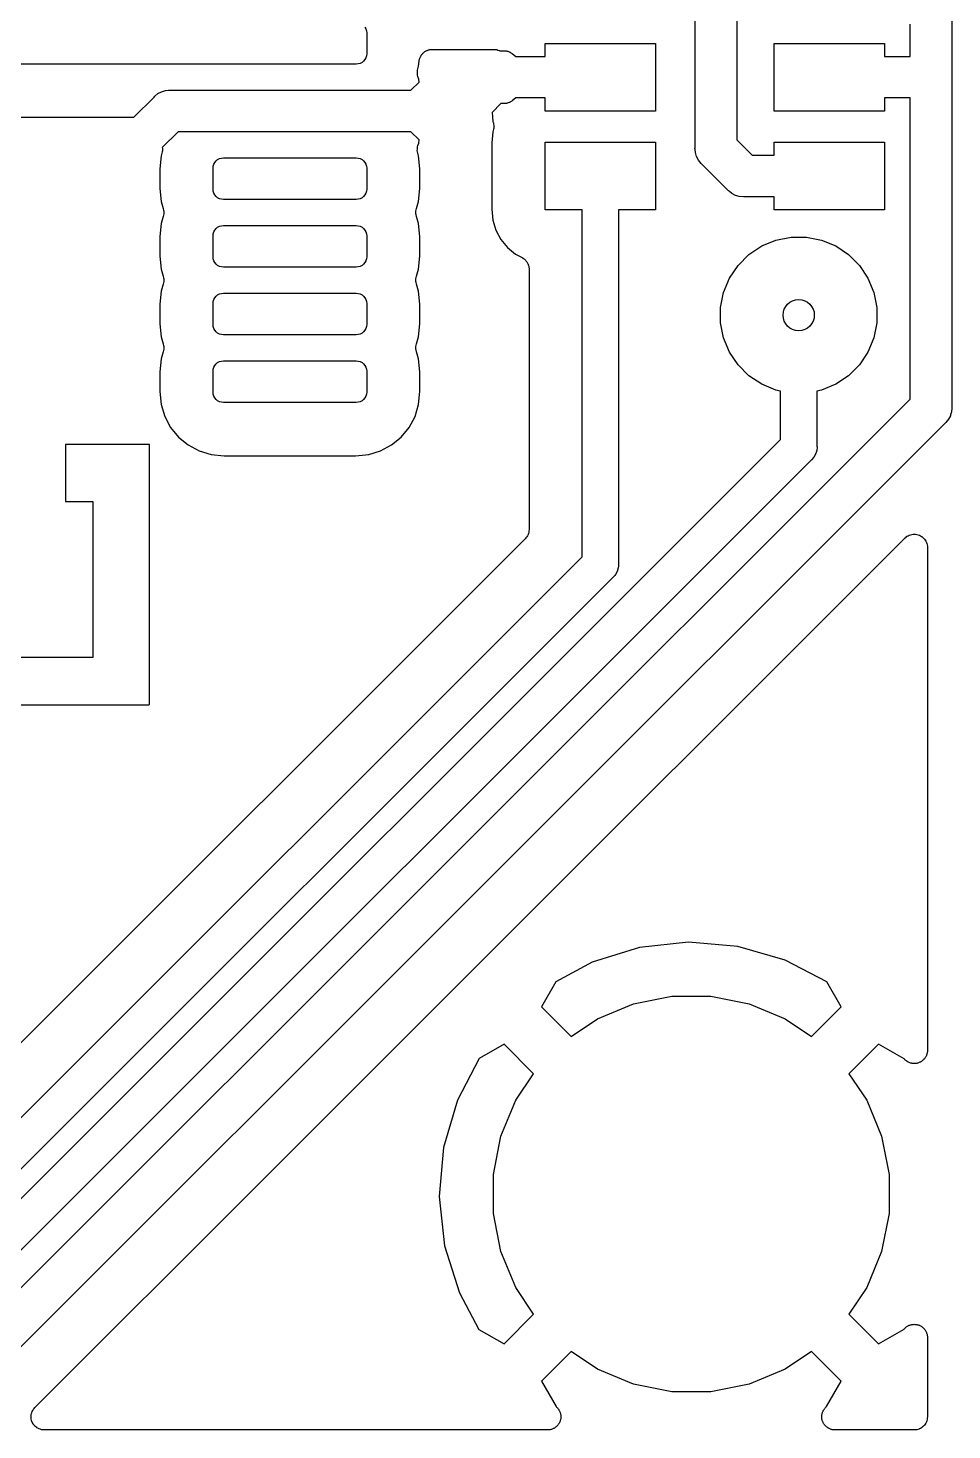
# Model space of a CAD drawing. Extents: x 17.5 to 71.7, y -43 to -16.
# Drawn here: x 62.83 to 71.7, y -42.97 to -29.5 of the extents above; entities that cross this region are included whole.
import ezdxf

# ---------------------------------------------------------------- set-up
doc = ezdxf.new("R2010")
doc.units = 0
doc.layers.add('BLACK', color=7, linetype='CONTINUOUS')

msp = doc.modelspace()

# ---------------------------------------------------------------- linework, layer by layer
at = {"layer": 'BLACK', "linetype": 'CONTINUOUS'}
for p, q in [((71.701, -26.0108), (71.701, -29.9622)), ((69.2361, -30.6482), (69.2361, -28.64)), ((69.6361, -28.5669), (69.6361, -30.5752)), ((66.0671, -29.4914), (66.0764, -29.5087)), ((71.301, -29.772), (71.301, -29.4643)), ((66.0764, -29.5087), (66.0821, -29.5275)), ((66.0821, -29.5275), (66.084, -29.547)), ((66.084, -29.547), (66.084, -29.747)), ((66.084, -29.747), (66.0821, -29.7665)), ((66.6057, -29.766), (66.6084, -29.761)), ((66.6084, -29.761), (66.6127, -29.7558)), ((66.6127, -29.7558), (66.6164, -29.7503)), ((66.6164, -29.7503), (66.6205, -29.7463)), ((66.6205, -29.7463), (66.6242, -29.7419)), ((66.6242, -29.7419), (66.6294, -29.7377)), ((66.6294, -29.7377), (66.6342, -29.733)), ((66.6342, -29.733), (66.639, -29.7299)), ((66.639, -29.7299), (66.6434, -29.7262)), ((66.6434, -29.7262), (66.6493, -29.7231)), ((66.6493, -29.7231), (66.6549, -29.7194)), ((66.6549, -29.7194), (66.6602, -29.7173)), ((66.6602, -29.7173), (66.6653, -29.7146)), ((66.6653, -29.7146), (66.6717, -29.7127)), ((66.6717, -29.7127), (66.6779, -29.7102)), ((66.6779, -29.7102), (66.6835, -29.7091)), ((66.6835, -29.7091), (66.689, -29.7074)), ((66.689, -29.7074), (66.6957, -29.7068)), ((66.6957, -29.7068), (66.7022, -29.7055)), ((66.7022, -29.7055), (66.708, -29.7056)), ((66.708, -29.7056), (66.7137, -29.705)), ((66.7137, -29.705), (67.3067, -29.705)), ((67.3067, -29.705), (67.3072, -29.705)), ((67.3072, -29.705), (67.3072, -29.705)), ((67.3072, -29.705), (67.3072, -29.705)), ((67.3072, -29.705), (67.3085, -29.705)), ((67.3085, -29.705), (67.3202, -29.7063)), ((67.3202, -29.7063), (67.3319, -29.7075)), ((67.3319, -29.7075), (67.3325, -29.7077)), ((67.3325, -29.7077), (67.3332, -29.7078)), ((67.3332, -29.7078), (67.3444, -29.7113)), ((67.3444, -29.7113), (67.3556, -29.7148)), ((67.3556, -29.7148), (67.3561, -29.7151)), ((67.3561, -29.7151), (67.3568, -29.7153)), ((67.3568, -29.7153), (67.3617, -29.718)), ((67.3617, -29.718), (67.4019, -29.718)), ((67.4019, -29.718), (67.4036, -29.718)), ((67.4036, -29.718), (67.4091, -29.7186)), ((67.4091, -29.7186), (67.4146, -29.7186)), ((67.4146, -29.7186), (67.4214, -29.72)), ((67.4214, -29.72), (67.4283, -29.7208)), ((67.4283, -29.7208), (67.4335, -29.7224)), ((67.4335, -29.7224), (67.4389, -29.7235)), ((67.4389, -29.7235), (67.4453, -29.7262)), ((67.4453, -29.7262), (67.4519, -29.7283)), ((67.4519, -29.7283), (67.4567, -29.7309)), ((67.4567, -29.7309), (67.4618, -29.733)), ((67.4618, -29.733), (67.4676, -29.7369)), ((67.4676, -29.7369), (67.4736, -29.7402)), ((67.4736, -29.7402), (67.4778, -29.7438)), ((67.4778, -29.7438), (67.4824, -29.7468)), ((67.4824, -29.7468), (67.5124, -29.7714)), ((67.796, -29.772), (67.796, -29.647)), ((67.796, -29.647), (68.856, -29.647)), ((68.856, -29.647), (68.856, -30.297)), ((69.996, -30.297), (69.996, -29.647)), ((69.996, -29.647), (71.056, -29.647)), ((71.056, -29.647), (71.056, -29.772)), ((65.984, -29.847), (62.6768, -29.847)), ((66.0035, -29.8451), (65.984, -29.847)), ((66.0223, -29.8394), (66.0035, -29.8451)), ((66.0396, -29.8301), (66.0223, -29.8394)), ((66.0547, -29.8177), (66.0396, -29.8301)), ((66.0671, -29.8026), (66.0547, -29.8177)), ((66.0764, -29.7853), (66.0671, -29.8026)), ((66.0821, -29.7665), (66.0764, -29.7853)), ((66.5727, -29.9034), (66.575, -29.8916)), ((66.575, -29.8916), (66.5751, -29.8914)), ((66.5751, -29.8912), (66.5827, -29.8661)), ((66.5751, -29.8914), (66.5751, -29.8912)), ((66.5827, -29.8661), (66.5873, -29.8196)), ((66.5873, -29.8196), (66.5875, -29.8178)), ((66.5875, -29.8178), (66.5887, -29.8122)), ((66.5887, -29.8122), (66.5893, -29.8065)), ((66.5893, -29.8065), (66.5913, -29.8001)), ((66.5913, -29.8001), (66.5927, -29.7935)), ((66.5927, -29.7935), (66.5949, -29.7883)), ((66.5949, -29.7883), (66.5966, -29.7828)), ((66.5966, -29.7828), (66.5998, -29.7769)), ((66.5998, -29.7769), (66.6024, -29.7708)), ((66.6024, -29.7708), (66.6057, -29.766)), ((67.5124, -29.7714), (67.5135, -29.772)), ((67.5135, -29.772), (67.796, -29.772)), ((71.056, -29.772), (71.301, -29.772)), ((66.5076, -30.097), (66.5862, -30.0185)), ((66.5702, -29.916), (66.5703, -29.9157)), ((66.5703, -29.928), (66.5702, -29.916)), ((66.5702, -29.9403), (66.5703, -29.928)), ((66.5703, -29.9405), (66.5702, -29.9403)), ((66.5703, -29.9155), (66.5727, -29.9034)), ((66.5703, -29.9157), (66.5703, -29.9155)), ((66.5703, -29.9407), (66.5703, -29.9405)), ((66.5727, -29.9528), (66.5703, -29.9407)), ((66.575, -29.9646), (66.5727, -29.9528)), ((66.5751, -29.9648), (66.575, -29.9646)), ((66.5752, -29.965), (66.5751, -29.9648)), ((66.5757, -29.9667), (66.5752, -29.965)), ((66.583, -29.9896), (66.5757, -29.9667)), ((66.5862, -30.0185), (66.583, -29.9896)), ((71.701, -29.9622), (71.702, -29.972)), ((71.702, -29.972), (71.701, -29.9818)), ((71.701, -29.9818), (71.701, -33.1372)), ((63.8502, -30.355), (64.0426, -30.1625)), ((64.0426, -30.1625), (64.0489, -30.1549)), ((64.0489, -30.1549), (64.0793, -30.1299)), ((64.0793, -30.1299), (64.1141, -30.1113)), ((64.1141, -30.1113), (64.1518, -30.0999)), ((64.1518, -30.0999), (64.1812, -30.097)), ((64.1812, -30.097), (64.191, -30.096)), ((64.1812, -30.097), (64.1812, -30.097)), ((64.191, -30.096), (64.2008, -30.097)), ((64.2008, -30.097), (66.5076, -30.097)), ((67.3724, -30.226), (67.287, -30.3114)), ((67.4019, -30.226), (67.3724, -30.226)), ((67.4074, -30.2255), (67.4019, -30.226)), ((67.4129, -30.2255), (67.4074, -30.2255)), ((67.4197, -30.2243), (67.4129, -30.2255)), ((67.4265, -30.2236), (67.4197, -30.2243)), ((67.4318, -30.222), (67.4265, -30.2236)), ((67.4372, -30.221), (67.4318, -30.222)), ((67.4436, -30.2184), (67.4372, -30.221)), ((67.4503, -30.2164), (67.4436, -30.2184)), ((67.4551, -30.2138), (67.4503, -30.2164)), ((67.4603, -30.2118), (67.4551, -30.2138)), ((67.466, -30.208), (67.4603, -30.2118)), ((67.4721, -30.2048), (67.466, -30.208)), ((67.4764, -30.2013), (67.4721, -30.2048)), ((67.481, -30.1983), (67.4764, -30.2013)), ((67.4824, -30.1972), (67.481, -30.1983)), ((67.5124, -30.1726), (67.4824, -30.1972)), ((67.5135, -30.172), (67.5124, -30.1726)), ((67.796, -30.172), (67.5135, -30.172)), ((67.796, -30.297), (67.796, -30.172)), ((68.856, -30.297), (67.796, -30.297)), ((71.056, -30.297), (69.996, -30.297)), ((71.301, -30.172), (71.056, -30.172)), ((71.056, -30.172), (71.056, -30.297)), ((71.301, -33.0642), (71.301, -30.172)), ((62.708, -30.355), (63.8502, -30.355)), ((67.287, -30.3114), (67.2953, -30.3966)), ((67.2953, -30.3966), (67.2995, -30.4101)), ((67.2995, -30.4101), (67.2995, -30.4104)), ((67.2995, -30.4104), (67.2996, -30.4105)), ((67.2996, -30.4105), (67.2996, -30.4105)), ((67.2996, -30.4105), (67.3, -30.4118)), ((67.3, -30.4118), (67.3021, -30.4233)), ((67.3021, -30.4233), (67.3043, -30.4348)), ((67.3043, -30.4348), (67.3043, -30.4355)), ((64.2738, -30.497), (64.1219, -30.649)), ((66.5076, -30.497), (64.2738, -30.497)), ((66.5862, -30.5755), (66.5076, -30.497)), ((67.2953, -30.4974), (67.2849, -30.6032)), ((67.2995, -30.4839), (67.2953, -30.4974)), ((67.3017, -30.4724), (67.2995, -30.4839)), ((67.3042, -30.461), (67.3017, -30.4724)), ((67.3043, -30.4596), (67.3042, -30.4603)), ((67.3042, -30.4603), (67.3042, -30.461)), ((67.3043, -30.4355), (67.3045, -30.4362)), ((67.3045, -30.4362), (67.3043, -30.4479)), ((67.3043, -30.4479), (67.3043, -30.4596)), ((64.1179, -30.7028), (64.1103, -30.7279)), ((64.118, -30.7024), (64.1179, -30.7026)), ((64.1179, -30.7026), (64.1179, -30.7028)), ((64.1203, -30.6905), (64.118, -30.7024)), ((64.1227, -30.6785), (64.1203, -30.6905)), ((64.1219, -30.649), (64.1227, -30.6533)), ((64.1227, -30.6533), (64.1227, -30.6535)), ((64.1227, -30.6535), (64.1228, -30.6537)), ((64.1228, -30.6537), (64.1227, -30.6658)), ((64.1227, -30.6658), (64.1228, -30.678)), ((64.1228, -30.678), (64.1227, -30.6783)), ((64.1227, -30.6783), (64.1227, -30.6785)), ((66.5701, -30.6763), (66.5703, -30.6642)), ((66.5701, -30.6765), (66.5701, -30.6763)), ((66.5701, -30.6767), (66.5701, -30.6765)), ((66.5723, -30.6888), (66.5701, -30.6767)), ((66.5703, -30.6642), (66.5704, -30.652)), ((66.5704, -30.652), (66.5705, -30.6517)), ((66.5705, -30.6515), (66.573, -30.6396)), ((66.5705, -30.6517), (66.5705, -30.6515)), ((66.5745, -30.7007), (66.5723, -30.6888)), ((66.573, -30.6396), (66.5755, -30.6277)), ((66.5746, -30.7009), (66.5745, -30.7007)), ((66.5746, -30.7011), (66.5746, -30.7009)), ((66.5751, -30.7028), (66.5746, -30.7011)), ((66.5827, -30.7279), (66.5751, -30.7028)), ((66.5755, -30.6277), (66.5756, -30.6275)), ((66.5756, -30.6275), (66.5757, -30.6273)), ((66.5757, -30.6273), (66.583, -30.6044)), ((66.583, -30.6044), (66.5862, -30.5755)), ((67.2849, -30.6032), (67.2849, -31.2408)), ((67.796, -31.247), (67.796, -30.597)), ((67.796, -30.597), (68.856, -30.597)), ((68.856, -30.597), (68.856, -31.247)), ((69.2351, -30.658), (69.2361, -30.6482)), ((69.2361, -30.6678), (69.2351, -30.658)), ((69.239, -30.6972), (69.2361, -30.6678)), ((69.2361, -30.6678), (69.2361, -30.6678)), ((69.2504, -30.7349), (69.239, -30.6972)), ((69.6361, -30.5752), (69.7829, -30.722)), ((69.996, -30.722), (69.996, -30.597)), ((69.996, -30.597), (71.056, -30.597)), ((71.056, -30.597), (71.056, -31.247)), ((64.1103, -30.7279), (64.0979, -30.8532)), ((64.609, -30.847), (64.6109, -30.8275)), ((64.6109, -30.8275), (64.6166, -30.8087)), ((64.6166, -30.8087), (64.6259, -30.7914)), ((64.6259, -30.7914), (64.6383, -30.7763)), ((64.6383, -30.7763), (64.6534, -30.7639)), ((64.6534, -30.7639), (64.6707, -30.7546)), ((64.6707, -30.7546), (64.6895, -30.7489)), ((64.6895, -30.7489), (64.709, -30.747)), ((64.709, -30.747), (65.984, -30.747)), ((65.984, -30.747), (66.0035, -30.7489)), ((66.0035, -30.7489), (66.0223, -30.7546)), ((66.0223, -30.7546), (66.0396, -30.7639)), ((66.0396, -30.7639), (66.0547, -30.7763)), ((66.0547, -30.7763), (66.0671, -30.7914)), ((66.0671, -30.7914), (66.0764, -30.8087)), ((66.0764, -30.8087), (66.0821, -30.8275)), ((66.0821, -30.8275), (66.084, -30.847)), ((66.5951, -30.8532), (66.5827, -30.7279)), ((69.269, -30.7697), (69.2504, -30.7349)), ((69.294, -30.8001), (69.269, -30.7697)), ((69.3016, -30.8064), (69.294, -30.8001)), ((69.5517, -31.0565), (69.3016, -30.8064)), ((69.7829, -30.722), (69.996, -30.722)), ((64.0979, -30.8532), (64.0979, -31.0408)), ((64.609, -31.047), (64.609, -30.847)), ((66.084, -30.847), (66.084, -31.047)), ((66.5951, -31.0408), (66.5951, -30.8532)), ((64.0979, -31.0408), (64.1103, -31.1661)), ((64.6109, -31.0665), (64.609, -31.047)), ((64.6166, -31.0853), (64.6109, -31.0665)), ((64.6259, -31.1026), (64.6166, -31.0853)), ((64.6383, -31.1177), (64.6259, -31.1026)), ((66.0671, -31.1026), (66.0547, -31.1177)), ((66.0764, -31.0853), (66.0671, -31.1026)), ((66.0821, -31.0665), (66.0764, -31.0853)), ((66.084, -31.047), (66.0821, -31.0665)), ((66.5827, -31.1661), (66.5951, -31.0408)), ((69.558, -31.0641), (69.5517, -31.0565)), ((69.5656, -31.0704), (69.558, -31.0641)), ((69.5885, -31.0891), (69.5656, -31.0704)), ((69.5656, -31.0704), (69.5656, -31.0704)), ((69.6232, -31.1077), (69.5885, -31.0891)), ((69.6609, -31.1191), (69.6232, -31.1077)), ((64.1103, -31.1661), (64.1312, -31.2351)), ((64.1312, -31.2351), (64.1313, -31.2354)), ((64.1313, -31.2354), (64.1313, -31.2355)), ((64.1313, -31.2355), (64.1313, -31.2355)), ((64.1313, -31.2355), (64.1317, -31.2368)), ((64.1317, -31.2368), (64.1338, -31.2483)), ((64.6534, -31.1301), (64.6383, -31.1177)), ((64.6707, -31.1394), (64.6534, -31.1301)), ((64.6895, -31.1451), (64.6707, -31.1394)), ((64.709, -31.147), (64.6895, -31.1451)), ((65.984, -31.147), (64.709, -31.147)), ((66.0035, -31.1451), (65.984, -31.147)), ((66.0223, -31.1394), (66.0035, -31.1451)), ((66.0396, -31.1301), (66.0223, -31.1394)), ((66.0547, -31.1177), (66.0396, -31.1301)), ((66.5595, -31.2465), (66.5618, -31.2351)), ((66.5618, -31.2351), (66.5827, -31.1661)), ((67.2849, -31.2408), (67.2953, -31.3466)), ((69.7001, -31.123), (69.6609, -31.1191)), ((69.7099, -31.122), (69.7001, -31.123)), ((69.996, -31.122), (69.7099, -31.122)), ((69.996, -31.247), (69.996, -31.122)), ((64.1103, -31.3779), (64.0979, -31.5032)), ((64.1312, -31.3089), (64.1103, -31.3779)), ((64.1335, -31.2974), (64.1312, -31.3089)), ((64.1359, -31.286), (64.1335, -31.2974)), ((64.1338, -31.2483), (64.1361, -31.2598)), ((64.1361, -31.2846), (64.1359, -31.2853)), ((64.1359, -31.2853), (64.1359, -31.286)), ((64.1361, -31.2598), (64.1361, -31.2605)), ((64.1361, -31.2605), (64.1362, -31.2612)), ((64.1362, -31.2612), (64.1361, -31.2729)), ((64.1361, -31.2729), (64.1361, -31.2846)), ((66.5568, -31.2828), (66.5569, -31.2711)), ((66.5569, -31.2835), (66.5568, -31.2828)), ((66.5569, -31.2594), (66.5571, -31.2587)), ((66.5569, -31.2711), (66.5569, -31.2594)), ((66.5569, -31.2842), (66.5569, -31.2835)), ((66.5591, -31.2956), (66.5569, -31.2842)), ((66.5571, -31.258), (66.5595, -31.2465)), ((66.5571, -31.2587), (66.5571, -31.258)), ((66.5613, -31.3072), (66.5591, -31.2956)), ((66.5617, -31.3085), (66.5613, -31.3072)), ((66.5617, -31.3086), (66.5617, -31.3085)), ((66.5617, -31.3085), (66.5617, -31.3085)), ((66.5618, -31.3089), (66.5617, -31.3086)), ((66.5827, -31.3779), (66.5618, -31.3089)), ((66.5951, -31.5032), (66.5827, -31.3779)), ((67.2953, -31.3466), (67.3244, -31.4423)), ((68.151, -31.247), (67.796, -31.247)), ((68.151, -34.5795), (68.151, -31.247)), ((68.856, -31.247), (68.501, -31.247)), ((68.501, -31.247), (68.501, -34.6434)), ((71.056, -31.247), (69.996, -31.247)), ((64.0979, -31.5032), (64.0979, -31.6908)), ((64.609, -31.497), (64.6109, -31.4775)), ((64.609, -31.697), (64.609, -31.497)), ((64.6109, -31.4775), (64.6166, -31.4587)), ((64.6166, -31.4587), (64.6259, -31.4414)), ((64.6259, -31.4414), (64.6383, -31.4263)), ((64.6383, -31.4263), (64.6534, -31.4139)), ((64.6534, -31.4139), (64.6707, -31.4046)), ((64.6707, -31.4046), (64.6895, -31.3989)), ((64.6895, -31.3989), (64.709, -31.397)), ((64.709, -31.397), (65.984, -31.397)), ((65.984, -31.397), (66.0035, -31.3989)), ((66.0035, -31.3989), (66.0223, -31.4046)), ((66.0223, -31.4046), (66.0396, -31.4139)), ((66.0396, -31.4139), (66.0547, -31.4263)), ((66.0547, -31.4263), (66.0671, -31.4414)), ((66.0671, -31.4414), (66.0764, -31.4587)), ((66.0764, -31.4587), (66.0821, -31.4775)), ((66.0821, -31.4775), (66.084, -31.497)), ((66.084, -31.497), (66.084, -31.697)), ((66.5951, -31.6908), (66.5951, -31.5032)), ((67.3244, -31.4423), (67.3716, -31.5306)), ((70.0122, -31.5368), (70.1571, -31.508)), ((70.1571, -31.508), (70.3049, -31.508)), ((70.3049, -31.508), (70.4498, -31.5368)), ((67.3716, -31.5306), (67.4351, -31.6079)), ((67.4351, -31.6079), (67.5124, -31.6714)), ((69.7529, -31.6754), (69.8757, -31.5934)), ((69.8757, -31.5934), (70.0122, -31.5368)), ((70.4498, -31.5368), (70.5863, -31.5934)), ((70.5863, -31.5934), (70.7091, -31.6754)), ((64.0979, -31.6908), (64.1103, -31.8161)), ((64.6109, -31.7165), (64.609, -31.697)), ((64.6166, -31.7353), (64.6109, -31.7165)), ((64.6259, -31.7526), (64.6166, -31.7353)), ((64.6383, -31.7677), (64.6259, -31.7526)), ((64.6534, -31.7801), (64.6383, -31.7677)), ((64.6707, -31.7894), (64.6534, -31.7801)), ((66.0396, -31.7801), (66.0223, -31.7894)), ((66.0547, -31.7677), (66.0396, -31.7801)), ((66.0671, -31.7526), (66.0547, -31.7677)), ((66.0764, -31.7353), (66.0671, -31.7526)), ((66.0821, -31.7165), (66.0764, -31.7353)), ((66.084, -31.697), (66.0821, -31.7165)), ((66.5827, -31.8161), (66.5951, -31.6908)), ((67.5124, -31.6714), (67.5759, -31.7054)), ((67.5759, -31.7054), (67.5774, -31.7062)), ((67.5774, -31.7062), (67.5821, -31.7094)), ((67.5821, -31.7094), (67.587, -31.7121)), ((67.587, -31.7121), (67.5922, -31.7164)), ((67.5922, -31.7164), (67.5978, -31.7202)), ((67.5978, -31.7202), (67.6018, -31.7243)), ((67.6018, -31.7243), (67.6061, -31.7279)), ((67.6061, -31.7279), (67.6104, -31.7331)), ((67.6104, -31.7331), (67.6152, -31.738)), ((67.6152, -31.738), (67.6182, -31.7427)), ((67.6182, -31.7427), (67.6218, -31.7471)), ((67.6218, -31.7471), (67.625, -31.7531)), ((67.625, -31.7531), (67.6287, -31.7588)), ((67.6287, -31.7588), (67.6308, -31.764)), ((67.6308, -31.764), (67.6334, -31.769)), ((67.6334, -31.769), (67.6354, -31.7755)), ((67.6354, -31.7755), (67.6379, -31.7818)), ((67.6379, -31.7818), (67.639, -31.7873)), ((69.5664, -31.9027), (69.6484, -31.7799)), ((69.6484, -31.7799), (69.7529, -31.6754)), ((70.7091, -31.6754), (70.8136, -31.7799)), ((70.8136, -31.7799), (70.8956, -31.9027)), ((64.1103, -31.8161), (64.1312, -31.8851)), ((64.1312, -31.8851), (64.1313, -31.8854)), ((64.1313, -31.8854), (64.1313, -31.8855)), ((64.1313, -31.8855), (64.1313, -31.8855)), ((64.1313, -31.8855), (64.1317, -31.8868)), ((64.1317, -31.8868), (64.1338, -31.8983)), ((64.1338, -31.8983), (64.1361, -31.9098)), ((64.1361, -31.9098), (64.1361, -31.9105)), ((64.1361, -31.9105), (64.1362, -31.9112)), ((64.1362, -31.9112), (64.1361, -31.9229)), ((64.6895, -31.7951), (64.6707, -31.7894)), ((64.709, -31.797), (64.6895, -31.7951)), ((65.984, -31.797), (64.709, -31.797)), ((66.0035, -31.7951), (65.984, -31.797)), ((66.0223, -31.7894), (66.0035, -31.7951)), ((66.5569, -31.9094), (66.5571, -31.9087)), ((66.5569, -31.9211), (66.5569, -31.9094)), ((66.5571, -31.908), (66.5595, -31.8965)), ((66.5571, -31.9087), (66.5571, -31.908)), ((66.5595, -31.8965), (66.5618, -31.8851)), ((66.5618, -31.8851), (66.5827, -31.8161)), ((67.639, -31.7873), (67.6406, -31.7927)), ((67.6406, -31.7927), (67.6412, -31.7994)), ((67.6412, -31.7994), (67.6425, -31.8061)), ((67.6425, -31.8061), (67.6425, -31.8117)), ((67.6425, -31.8117), (67.643, -31.8174)), ((67.643, -31.8174), (67.643, -34.3165)), ((69.5098, -32.0392), (69.5664, -31.9027)), ((70.8956, -31.9027), (70.9522, -32.0392)), ((64.1103, -32.0279), (64.0979, -32.1532)), ((64.1312, -31.9589), (64.1103, -32.0279)), ((64.1335, -31.9474), (64.1312, -31.9589)), ((64.1359, -31.936), (64.1335, -31.9474)), ((64.1361, -31.9346), (64.1359, -31.9353)), ((64.1359, -31.9353), (64.1359, -31.936)), ((64.1361, -31.9229), (64.1361, -31.9346)), ((64.6707, -32.0546), (64.6895, -32.0489)), ((64.6895, -32.0489), (64.709, -32.047)), ((64.709, -32.047), (65.984, -32.047)), ((65.984, -32.047), (66.0035, -32.0489)), ((66.0035, -32.0489), (66.0223, -32.0546)), ((66.5568, -31.9328), (66.5569, -31.9211)), ((66.5569, -31.9335), (66.5568, -31.9328)), ((66.5569, -31.9342), (66.5569, -31.9335)), ((66.5592, -31.9456), (66.5569, -31.9342)), ((66.5613, -31.9572), (66.5592, -31.9456)), ((66.5617, -31.9585), (66.5613, -31.9572)), ((66.5617, -31.9586), (66.5617, -31.9585)), ((66.5617, -31.9585), (66.5617, -31.9585)), ((66.5618, -31.9589), (66.5617, -31.9586)), ((66.5827, -32.0279), (66.5618, -31.9589)), ((66.5951, -32.1532), (66.5827, -32.0279)), ((69.481, -32.1841), (69.5098, -32.0392)), ((70.9522, -32.0392), (70.981, -32.1841)), ((64.0979, -32.1532), (64.0979, -32.3408)), ((64.609, -32.147), (64.6109, -32.1275)), ((64.609, -32.347), (64.609, -32.147)), ((64.6109, -32.1275), (64.6166, -32.1087)), ((64.6166, -32.1087), (64.6259, -32.0914)), ((64.6259, -32.0914), (64.6383, -32.0763)), ((64.6383, -32.0763), (64.6534, -32.0639)), ((64.6534, -32.0639), (64.6707, -32.0546)), ((66.0223, -32.0546), (66.0396, -32.0639)), ((66.0396, -32.0639), (66.0547, -32.0763)), ((66.0547, -32.0763), (66.0671, -32.0914)), ((66.0671, -32.0914), (66.0764, -32.1087)), ((66.0764, -32.1087), (66.0821, -32.1275)), ((66.0821, -32.1275), (66.084, -32.147)), ((66.084, -32.147), (66.084, -32.347)), ((66.5951, -32.3408), (66.5951, -32.1532)), ((69.481, -32.3319), (69.481, -32.1841)), ((70.981, -32.1841), (70.981, -32.3319)), ((64.0979, -32.3408), (64.1103, -32.4661)), ((64.6109, -32.3665), (64.609, -32.347)), ((64.6166, -32.3853), (64.6109, -32.3665)), ((64.6259, -32.4026), (64.6166, -32.3853)), ((64.6383, -32.4177), (64.6259, -32.4026)), ((64.6534, -32.4301), (64.6383, -32.4177)), ((64.6707, -32.4394), (64.6534, -32.4301)), ((64.6895, -32.4451), (64.6707, -32.4394)), ((64.709, -32.447), (64.6895, -32.4451)), ((65.984, -32.447), (64.709, -32.447)), ((66.0035, -32.4451), (65.984, -32.447)), ((66.0223, -32.4394), (66.0035, -32.4451)), ((66.0396, -32.4301), (66.0223, -32.4394)), ((66.0547, -32.4177), (66.0396, -32.4301)), ((66.0671, -32.4026), (66.0547, -32.4177)), ((66.0764, -32.3853), (66.0671, -32.4026)), ((66.0821, -32.3665), (66.0764, -32.3853)), ((66.084, -32.347), (66.0821, -32.3665)), ((66.5827, -32.4661), (66.5951, -32.3408)), ((69.5098, -32.4768), (69.481, -32.3319)), ((70.981, -32.3319), (70.9522, -32.4768)), ((64.1103, -32.4661), (64.1312, -32.5351)), ((64.1312, -32.5351), (64.1313, -32.5354)), ((64.1313, -32.5354), (64.1313, -32.5355)), ((64.1313, -32.5355), (64.1313, -32.5355)), ((64.1313, -32.5355), (64.1317, -32.5368)), ((64.1317, -32.5368), (64.1338, -32.5483)), ((64.1359, -32.586), (64.1335, -32.5974)), ((64.1338, -32.5483), (64.1361, -32.5598)), ((64.1361, -32.5846), (64.1359, -32.5853)), ((64.1359, -32.5853), (64.1359, -32.586)), ((64.1361, -32.5598), (64.1361, -32.5605)), ((64.1361, -32.5605), (64.1362, -32.5612)), ((64.1362, -32.5612), (64.1361, -32.5729)), ((64.1361, -32.5729), (64.1361, -32.5846)), ((66.5568, -32.5828), (66.5569, -32.5711)), ((66.5569, -32.5835), (66.5568, -32.5828)), ((66.5569, -32.5594), (66.5571, -32.5587)), ((66.5569, -32.5711), (66.5569, -32.5594)), ((66.5569, -32.5842), (66.5569, -32.5835)), ((66.5592, -32.5956), (66.5569, -32.5842)), ((66.5571, -32.558), (66.5595, -32.5465)), ((66.5571, -32.5587), (66.5571, -32.558)), ((66.5595, -32.5465), (66.5618, -32.5351)), ((66.5618, -32.5351), (66.5827, -32.4661)), ((69.5664, -32.6133), (69.5098, -32.4768)), ((70.9522, -32.4768), (70.8956, -32.6133)), ((64.1103, -32.6779), (64.0979, -32.8032)), ((64.1312, -32.6089), (64.1103, -32.6779)), ((64.1335, -32.5974), (64.1312, -32.6089)), ((64.6383, -32.7263), (64.6534, -32.7139)), ((64.6534, -32.7139), (64.6707, -32.7046)), ((64.6707, -32.7046), (64.6895, -32.6989)), ((64.6895, -32.6989), (64.709, -32.697)), ((64.709, -32.697), (65.984, -32.697)), ((65.984, -32.697), (66.0035, -32.6989)), ((66.0035, -32.6989), (66.0223, -32.7046)), ((66.0223, -32.7046), (66.0396, -32.7139)), ((66.0396, -32.7139), (66.0547, -32.7263)), ((66.5613, -32.6072), (66.5592, -32.5956)), ((66.5617, -32.6085), (66.5613, -32.6072)), ((66.5617, -32.6086), (66.5617, -32.6085)), ((66.5617, -32.6085), (66.5617, -32.6085)), ((66.5618, -32.6089), (66.5617, -32.6086)), ((66.5827, -32.6779), (66.5618, -32.6089)), ((66.5951, -32.8032), (66.5827, -32.6779)), ((69.6484, -32.7361), (69.5664, -32.6133)), ((70.8956, -32.6133), (70.8136, -32.7361)), ((64.0979, -32.8032), (64.0979, -32.9908)), ((64.609, -32.797), (64.6109, -32.7775)), ((64.609, -32.997), (64.609, -32.797)), ((64.6109, -32.7775), (64.6166, -32.7587)), ((64.6166, -32.7587), (64.6259, -32.7414)), ((64.6259, -32.7414), (64.6383, -32.7263)), ((66.0547, -32.7263), (66.0671, -32.7414)), ((66.0671, -32.7414), (66.0764, -32.7587)), ((66.0764, -32.7587), (66.0821, -32.7775)), ((66.0821, -32.7775), (66.084, -32.797)), ((66.084, -32.797), (66.084, -32.997)), ((66.5951, -32.9908), (66.5951, -32.8032)), ((69.7529, -32.8406), (69.6484, -32.7361)), ((69.8757, -32.9226), (69.7529, -32.8406)), ((70.7091, -32.8406), (70.5863, -32.9226)), ((70.8136, -32.7361), (70.7091, -32.8406)), ((64.0979, -32.9908), (64.1103, -33.1161)), ((66.5827, -33.1161), (66.5951, -32.9908)), ((70.0122, -32.9792), (69.8757, -32.9226)), ((70.056, -32.9879), (70.0122, -32.9792)), ((70.056, -33.4523), (70.056, -32.9879)), ((70.4498, -32.9792), (70.406, -32.9879)), ((70.406, -32.9879), (70.406, -33.5162)), ((70.5863, -32.9226), (70.4498, -32.9792)), ((61.9411, -42.424), (71.301, -33.0642)), ((64.1103, -33.1161), (64.145, -33.2306)), ((64.6109, -33.0165), (64.609, -32.997)), ((64.6166, -33.0353), (64.6109, -33.0165)), ((64.6259, -33.0526), (64.6166, -33.0353)), ((64.6383, -33.0677), (64.6259, -33.0526)), ((64.6534, -33.0801), (64.6383, -33.0677)), ((64.6707, -33.0894), (64.6534, -33.0801)), ((64.6895, -33.0951), (64.6707, -33.0894)), ((64.709, -33.097), (64.6895, -33.0951)), ((65.984, -33.097), (64.709, -33.097)), ((66.0035, -33.0951), (65.984, -33.097)), ((66.0223, -33.0894), (66.0035, -33.0951)), ((66.0396, -33.0801), (66.0223, -33.0894)), ((66.0547, -33.0677), (66.0396, -33.0801)), ((66.0671, -33.0526), (66.0547, -33.0677)), ((66.0764, -33.0353), (66.0671, -33.0526)), ((66.0821, -33.0165), (66.0764, -33.0353)), ((66.084, -32.997), (66.0821, -33.0165)), ((66.548, -33.2306), (66.5827, -33.1161)), ((64.145, -33.2306), (64.2014, -33.3362)), ((66.4916, -33.3362), (66.548, -33.2306)), ((71.6681, -33.2587), (71.6431, -33.2891)), ((71.6867, -33.2239), (71.6681, -33.2587)), ((71.6891, -33.216), (71.6867, -33.2239)), ((71.6981, -33.1862), (71.6891, -33.216)), ((71.6987, -33.1803), (71.6981, -33.1862)), ((71.701, -33.1568), (71.6987, -33.1803)), ((71.701, -33.1372), (71.702, -33.147)), ((71.702, -33.147), (71.701, -33.1568)), ((71.701, -33.1568), (71.701, -33.1568)), ((71.6355, -33.2954), (62.1723, -42.7585)), ((64.2014, -33.3362), (64.2773, -33.4287)), ((66.4157, -33.4287), (66.4916, -33.3362)), ((71.6431, -33.2891), (71.6355, -33.2954)), ((61.6343, -41.874), (70.056, -33.4523)), ((63.9938, -33.5), (63.192, -33.5)), ((63.192, -33.5), (63.192, -34.048)), ((63.9994, -33.5006), (63.9938, -33.5)), ((64, -33.5062), (63.9994, -33.5006)), ((64, -35.9938), (64, -33.5062)), ((64.2773, -33.4287), (64.3698, -33.5046)), ((64.3698, -33.5046), (64.4754, -33.561)), ((66.2176, -33.561), (66.3232, -33.5046)), ((66.3232, -33.5046), (66.4157, -33.4287)), ((70.4068, -33.5248), (70.4035, -33.5591)), ((70.406, -33.5162), (70.4068, -33.5248)), ((70.3487, -33.6546), (61.8366, -42.1667)), ((64.4754, -33.561), (64.5899, -33.5957)), ((64.5899, -33.5957), (64.7152, -33.6081)), ((64.7152, -33.6081), (65.9778, -33.6081)), ((65.9778, -33.6081), (66.1031, -33.5957)), ((66.1031, -33.5957), (66.2176, -33.561)), ((70.3553, -33.6492), (70.3487, -33.6546)), ((70.3772, -33.6225), (70.3553, -33.6492)), ((70.3935, -33.5921), (70.3772, -33.6225)), ((70.4008, -33.5678), (70.3935, -33.5921)), ((70.4035, -33.5591), (70.4008, -33.5678)), ((63.192, -34.048), (63.455, -34.048)), ((63.455, -34.048), (63.455, -35.548)), ((67.6417, -34.3299), (67.6405, -34.3416)), ((67.643, -34.3183), (67.6417, -34.3299)), ((67.643, -34.3165), (67.643, -34.3169)), ((67.643, -34.3169), (67.643, -34.3169)), ((67.643, -34.3169), (67.643, -34.317)), ((67.643, -34.317), (67.643, -34.3183)), ((67.6058, -34.4063), (61.2333, -40.7788)), ((66.8154, -38.8338), (71.2502, -34.3991)), ((67.6132, -34.3972), (67.6058, -34.4063)), ((67.6208, -34.3882), (67.6132, -34.3972)), ((67.6211, -34.3877), (67.6208, -34.3882)), ((67.6215, -34.3871), (67.6211, -34.3877)), ((67.6271, -34.3768), (67.6215, -34.3871)), ((67.6327, -34.3665), (67.6271, -34.3768)), ((67.6329, -34.3659), (67.6327, -34.3665)), ((67.6332, -34.3653), (67.6329, -34.3659)), ((67.6367, -34.3541), (67.6332, -34.3653)), ((67.6402, -34.3429), (67.6367, -34.3541)), ((67.6403, -34.3422), (67.6402, -34.3429)), ((67.6405, -34.3416), (67.6403, -34.3422)), ((71.2502, -34.3991), (71.2511, -34.3981)), ((71.2511, -34.3981), (71.2511, -34.3981)), ((71.2511, -34.3981), (71.2512, -34.3981)), ((71.2512, -34.3981), (71.2515, -34.3978)), ((71.2515, -34.3978), (71.2611, -34.3902)), ((71.2611, -34.3902), (71.2705, -34.3826)), ((71.2705, -34.3826), (71.2707, -34.3825)), ((71.2707, -34.3825), (71.2708, -34.3824)), ((71.2708, -34.3824), (71.2817, -34.3767)), ((71.2817, -34.3767), (71.2924, -34.3711)), ((71.2924, -34.3711), (71.2926, -34.3711)), ((71.2926, -34.3711), (71.2928, -34.371)), ((71.2928, -34.371), (71.3047, -34.3675)), ((71.3047, -34.3675), (71.3162, -34.3641)), ((71.3162, -34.3641), (71.3164, -34.3641)), ((71.3164, -34.3641), (71.3166, -34.364)), ((71.3166, -34.364), (71.3288, -34.363)), ((71.3288, -34.363), (71.3409, -34.3619)), ((71.3409, -34.3619), (71.3411, -34.3619)), ((71.3411, -34.3619), (71.3413, -34.3619)), ((71.3413, -34.3619), (71.3534, -34.3632)), ((71.3534, -34.3632), (71.3655, -34.3645)), ((71.3655, -34.3645), (71.3657, -34.3645)), ((71.3657, -34.3645), (71.366, -34.3646)), ((71.366, -34.3646), (71.3775, -34.3682)), ((71.3775, -34.3682), (71.3892, -34.3718)), ((71.3892, -34.3718), (71.3894, -34.3719)), ((71.3894, -34.3719), (71.3896, -34.372)), ((71.3896, -34.372), (71.4003, -34.3778)), ((71.4003, -34.3778), (71.411, -34.3836)), ((71.411, -34.3836), (71.4112, -34.3837)), ((71.4112, -34.3837), (71.4114, -34.3838)), ((71.4114, -34.3838), (71.4208, -34.3916)), ((71.4208, -34.3916), (71.4301, -34.3994)), ((71.4301, -34.3994), (71.4303, -34.3996)), ((71.4303, -34.3996), (71.4304, -34.3997)), ((71.4304, -34.3997), (71.4381, -34.4092)), ((71.4381, -34.4092), (71.4458, -34.4186)), ((71.4458, -34.4186), (71.4459, -34.4188)), ((71.4459, -34.4188), (71.446, -34.419)), ((71.446, -34.419), (71.4518, -34.4298)), ((71.4518, -34.4298), (71.4574, -34.4405)), ((71.4574, -34.4405), (71.4575, -34.4407)), ((71.4575, -34.4407), (71.4576, -34.4409)), ((71.4576, -34.4409), (71.4611, -34.4526)), ((71.4611, -34.4526), (71.4646, -34.4642)), ((71.4646, -34.4642), (71.4646, -34.4644)), ((71.4646, -34.4644), (71.4647, -34.4646)), ((71.4647, -34.4646), (71.4658, -34.4767)), ((61.4065, -41.324), (68.151, -34.5795)), ((71.4658, -34.4767), (71.467, -34.4889)), ((71.467, -34.4889), (71.467, -39.3207)), ((68.4885, -34.7193), (68.4722, -34.7497)), ((68.4985, -34.6863), (68.4885, -34.7193)), ((68.5001, -34.6695), (68.4985, -34.6863)), ((68.5018, -34.652), (68.5001, -34.6695)), ((68.501, -34.6434), (68.5018, -34.652)), ((68.4437, -34.7818), (61.6088, -41.6167)), ((68.4503, -34.7763), (68.4437, -34.7818)), ((68.4558, -34.7697), (68.4503, -34.7763)), ((68.4654, -34.7579), (68.4558, -34.7697)), ((68.4558, -34.7697), (68.4558, -34.7697)), ((68.4722, -34.7497), (68.4654, -34.7579)), ((63.455, -35.548), (62.305, -35.548)), ((62.2689, -36), (63.9938, -36)), ((63.9938, -36), (63.9994, -35.9994)), ((63.9994, -35.9994), (64, -35.9938)), ((68.7028, -38.332), (68.2497, -38.4747)), ((69.1743, -38.2805), (68.7028, -38.332)), ((69.6468, -38.322), (69.1743, -38.2805)), ((70.1022, -38.4548), (69.6468, -38.322)), ((68.2497, -38.4747), (67.8994, -38.6619)), ((70.5009, -38.6626), (70.1022, -38.4548)), ((67.8994, -38.6619), (67.7617, -38.9025)), ((70.6383, -38.9025), (70.5009, -38.6626)), ((65.012, -40.6372), (66.8154, -38.8339)), ((66.8154, -38.8339), (66.8154, -38.8338)), ((67.7617, -38.9025), (68.0455, -39.1863)), ((68.3, -39.0162), (68.6458, -38.873)), ((68.6458, -38.873), (69.0129, -38.8)), ((69.0129, -38.8), (69.3871, -38.8)), ((69.3871, -38.8), (69.7542, -38.873)), ((69.7542, -38.873), (70.1, -39.0162)), ((70.3545, -39.1863), (70.6383, -38.9025)), ((68.0455, -39.1863), (68.3, -39.0162)), ((70.1, -39.0162), (70.3545, -39.1863)), ((67.4025, -39.2617), (67.1626, -39.3991)), ((67.6863, -39.5455), (67.4025, -39.2617)), ((70.9975, -39.2617), (70.7137, -39.5455)), ((71.2426, -39.402), (70.9975, -39.2617)), ((71.467, -39.3225), (71.4663, -39.3285)), ((71.467, -39.3207), (71.467, -39.3225)), ((67.1626, -39.3991), (66.9548, -39.7978)), ((71.246, -39.4055), (71.2426, -39.402)), ((71.2499, -39.4102), (71.246, -39.4055)), ((71.2548, -39.4142), (71.2499, -39.4102)), ((71.2593, -39.4187), (71.2548, -39.4142)), ((71.2643, -39.4221), (71.2593, -39.4187)), ((71.269, -39.426), (71.2643, -39.4221)), ((71.2746, -39.429), (71.269, -39.426)), ((71.2798, -39.4326), (71.2746, -39.429)), ((71.2854, -39.4349), (71.2798, -39.4326)), ((71.2908, -39.4378), (71.2854, -39.4349)), ((71.2969, -39.4397), (71.2908, -39.4378)), ((71.3027, -39.4421), (71.2969, -39.4397)), ((71.3087, -39.4433), (71.3027, -39.4421)), ((71.3145, -39.4451), (71.3087, -39.4433)), ((71.3208, -39.4458), (71.3145, -39.4451)), ((71.327, -39.447), (71.3208, -39.4458)), ((71.3331, -39.4471), (71.327, -39.447)), ((71.3391, -39.4477), (71.3331, -39.4471)), ((71.3454, -39.4471), (71.3391, -39.4477)), ((71.3518, -39.4472), (71.3454, -39.4471)), ((71.3578, -39.446), (71.3518, -39.4472)), ((71.3638, -39.4455), (71.3578, -39.446)), ((71.3699, -39.4437), (71.3638, -39.4455)), ((71.3761, -39.4425), (71.3699, -39.4437)), ((71.3818, -39.4402), (71.3761, -39.4425)), ((71.3876, -39.4385), (71.3818, -39.4402)), ((71.3932, -39.4355), (71.3876, -39.4385)), ((71.3991, -39.4331), (71.3932, -39.4355)), ((71.4042, -39.4298), (71.3991, -39.4331)), ((71.4095, -39.427), (71.4042, -39.4298)), ((71.4145, -39.423), (71.4095, -39.427)), ((71.4198, -39.4195), (71.4145, -39.423)), ((71.4241, -39.4153), (71.4198, -39.4195)), ((71.4289, -39.4114), (71.4241, -39.4153)), ((71.4329, -39.4066), (71.4289, -39.4114)), ((71.4375, -39.4021), (71.4329, -39.4066)), ((71.4409, -39.3971), (71.4375, -39.4021)), ((71.4448, -39.3925), (71.4409, -39.3971)), ((71.4478, -39.3869), (71.4448, -39.3925)), ((71.4514, -39.3816), (71.4478, -39.3869)), ((71.4538, -39.3761), (71.4514, -39.3816)), ((71.4567, -39.3707), (71.4538, -39.3761)), ((71.4587, -39.3647), (71.4567, -39.3707)), ((71.4611, -39.3588), (71.4587, -39.3647)), ((71.4624, -39.3529), (71.4611, -39.3588)), ((71.4642, -39.3471), (71.4624, -39.3529)), ((71.4649, -39.3408), (71.4642, -39.3471)), ((71.4662, -39.3346), (71.4649, -39.3408)), ((71.4663, -39.3285), (71.4662, -39.3346)), ((67.5162, -39.8), (67.6863, -39.5455)), ((70.7137, -39.5455), (70.8838, -39.8)), ((66.9548, -39.7978), (66.822, -40.2532)), ((67.373, -40.1458), (67.5162, -39.8)), ((70.8838, -39.8), (71.027, -40.1458)), ((66.822, -40.2532), (66.7805, -40.7257)), ((67.3, -40.5129), (67.373, -40.1458)), ((71.027, -40.1458), (71.1, -40.5129)), ((67.3, -40.8871), (67.3, -40.5129)), ((71.1, -40.5129), (71.1, -40.8871)), ((62.8991, -42.7502), (65.012, -40.6372)), ((65.012, -40.6372), (65.012, -40.6372)), ((66.7805, -40.7257), (66.832, -41.1972)), ((67.373, -41.2542), (67.3, -40.8871)), ((71.1, -40.8871), (71.027, -41.2542)), ((66.832, -41.1972), (66.9747, -41.6503)), ((67.5162, -41.6), (67.373, -41.2542)), ((71.027, -41.2542), (70.8838, -41.6)), ((67.6863, -41.8545), (67.5162, -41.6)), ((70.8838, -41.6), (70.7137, -41.8545)), ((66.9747, -41.6503), (67.1619, -42.0006)), ((67.4025, -42.1383), (67.6863, -41.8545)), ((70.7137, -41.8545), (70.9975, -42.1383)), ((67.1619, -42.0006), (67.4025, -42.1383)), ((70.9975, -42.1383), (71.2418, -41.9984)), ((71.2418, -41.9984), (71.242, -41.9981)), ((71.242, -41.9981), (71.2468, -41.9934)), ((71.2468, -41.9934), (71.2511, -41.9882)), ((71.2511, -41.9882), (71.2556, -41.9846)), ((71.2556, -41.9846), (71.2596, -41.9806)), ((71.2596, -41.9806), (71.2652, -41.9769)), ((71.2652, -41.9769), (71.2705, -41.9727)), ((71.2705, -41.9727), (71.2755, -41.97)), ((71.2755, -41.97), (71.2802, -41.9669)), ((71.2802, -41.9669), (71.2865, -41.9643)), ((71.2865, -41.9643), (71.2924, -41.9612)), ((71.2924, -41.9612), (71.2979, -41.9596)), ((71.2979, -41.9596), (71.3031, -41.9574)), ((71.3031, -41.9574), (71.3097, -41.9561)), ((71.3097, -41.9561), (71.3162, -41.9542)), ((71.3162, -41.9542), (71.3219, -41.9537)), ((71.3219, -41.9537), (71.3274, -41.9526)), ((71.3274, -41.9526), (71.3342, -41.9526)), ((71.3342, -41.9526), (71.3409, -41.9519)), ((71.3409, -41.9519), (71.3465, -41.9525)), ((71.3465, -41.9525), (71.3522, -41.9525)), ((71.3522, -41.9525), (71.3588, -41.9538)), ((71.3588, -41.9538), (71.3655, -41.9545)), ((71.3655, -41.9545), (71.371, -41.9562)), ((71.371, -41.9562), (71.3765, -41.9573)), ((71.3765, -41.9573), (71.3828, -41.9599)), ((71.3828, -41.9599), (71.3892, -41.9619)), ((71.3892, -41.9619), (71.3942, -41.9646)), ((71.3942, -41.9646), (71.3995, -41.9667)), ((71.3995, -41.9667), (71.4051, -41.9705)), ((71.4051, -41.9705), (71.411, -41.9737)), ((71.411, -41.9737), (71.4154, -41.9773)), ((71.4154, -41.9773), (71.4201, -41.9804)), ((71.4201, -41.9804), (71.4249, -41.9852)), ((71.4249, -41.9852), (71.4301, -41.9895)), ((71.4301, -41.9895), (71.4337, -41.9939)), ((71.4337, -41.9939), (71.4377, -41.9979)), ((71.4377, -41.9979), (71.4415, -42.0034)), ((71.4415, -42.0034), (71.4458, -42.0087)), ((71.4458, -42.0087), (71.4484, -42.0137)), ((71.4484, -42.0137), (71.4516, -42.0184)), ((71.4516, -42.0184), (71.4543, -42.0246)), ((71.4543, -42.0246), (71.4574, -42.0305)), ((71.4574, -42.0305), (71.4591, -42.036)), ((71.4591, -42.036), (71.4613, -42.0412)), ((71.4613, -42.0412), (71.4626, -42.0478)), ((71.4626, -42.0478), (71.4646, -42.0543)), ((71.4646, -42.0543), (71.4651, -42.0599)), ((71.4651, -42.0599), (71.4663, -42.0655)), ((71.4663, -42.0655), (71.4663, -42.0722)), ((71.4663, -42.0722), (71.467, -42.0789)), ((71.467, -42.0789), (71.467, -42.84)), ((68.0455, -42.2137), (67.7617, -42.4975)), ((68.3, -42.3838), (68.0455, -42.2137)), ((70.3545, -42.2137), (70.1, -42.3838)), ((70.6383, -42.4975), (70.3545, -42.2137)), ((68.6458, -42.527), (68.3, -42.3838)), ((70.1, -42.3838), (69.7542, -42.527)), ((67.7617, -42.4975), (67.9016, -42.7418)), ((69.0129, -42.6), (68.6458, -42.527)), ((69.7542, -42.527), (69.3871, -42.6)), ((70.498, -42.7426), (70.6383, -42.4975)), ((69.3871, -42.6), (69.0129, -42.6)), ((62.8631, -42.827), (62.8644, -42.8149)), ((62.8644, -42.8147), (62.8645, -42.8145)), ((62.8644, -42.8149), (62.8644, -42.8147)), ((62.8645, -42.8145), (62.8681, -42.8027)), ((62.8681, -42.8027), (62.8716, -42.7912)), ((62.8716, -42.7912), (62.8717, -42.791)), ((62.8717, -42.791), (62.8718, -42.7908)), ((62.8718, -42.7908), (62.8777, -42.7798)), ((62.8777, -42.7798), (62.8833, -42.7694)), ((62.8833, -42.7694), (62.8835, -42.7692)), ((62.8835, -42.7692), (62.8836, -42.769)), ((62.8836, -42.769), (62.8913, -42.7596)), ((62.8913, -42.7596), (62.8991, -42.7502)), ((67.9016, -42.7418), (67.9019, -42.742)), ((67.9019, -42.742), (67.9066, -42.7468)), ((67.9066, -42.7468), (67.9118, -42.7511)), ((67.9118, -42.7511), (67.9154, -42.7556)), ((67.9154, -42.7556), (67.9194, -42.7596)), ((67.9194, -42.7596), (67.9231, -42.7652)), ((67.9231, -42.7652), (67.9273, -42.7705)), ((67.9273, -42.7705), (67.93, -42.7755)), ((67.93, -42.7755), (67.9331, -42.7802)), ((67.9331, -42.7802), (67.9357, -42.7864)), ((67.9357, -42.7864), (67.9388, -42.7924)), ((67.9388, -42.7924), (67.9404, -42.7979)), ((67.9404, -42.7979), (67.9426, -42.8031)), ((67.9426, -42.8031), (67.9439, -42.8097)), ((67.9439, -42.8097), (67.9458, -42.8162)), ((67.9458, -42.8162), (67.9463, -42.8219)), ((67.9463, -42.8219), (67.9474, -42.8274)), ((70.453, -42.827), (70.4542, -42.8208)), ((70.4542, -42.8208), (70.4549, -42.8145)), ((70.4549, -42.8145), (70.4567, -42.8087)), ((70.4567, -42.8087), (70.4579, -42.8027)), ((70.4579, -42.8027), (70.4603, -42.7969)), ((70.4603, -42.7969), (70.4622, -42.7908)), ((70.4622, -42.7908), (70.4651, -42.7854)), ((70.4651, -42.7854), (70.4674, -42.7798)), ((70.4674, -42.7798), (70.471, -42.7746)), ((70.471, -42.7746), (70.474, -42.769)), ((70.474, -42.769), (70.4779, -42.7643)), ((70.4779, -42.7643), (70.4813, -42.7593)), ((70.4813, -42.7593), (70.4858, -42.7548)), ((70.4858, -42.7548), (70.4898, -42.7499)), ((70.4898, -42.7499), (70.4945, -42.746)), ((70.4945, -42.746), (70.498, -42.7426)), ((62.8619, -42.8391), (62.8631, -42.827)), ((62.8619, -42.8393), (62.8619, -42.8391)), ((62.8619, -42.8396), (62.8619, -42.8393)), ((62.863, -42.8516), (62.8619, -42.8396)), ((62.8641, -42.8638), (62.863, -42.8516)), ((62.8642, -42.864), (62.8641, -42.8638)), ((62.8642, -42.8642), (62.8642, -42.864)), ((62.8677, -42.8759), (62.8642, -42.8642)), ((62.8711, -42.8876), (62.8677, -42.8759)), ((62.8712, -42.8878), (62.8711, -42.8876)), ((62.8713, -42.888), (62.8712, -42.8878)), ((62.877, -42.8988), (62.8713, -42.888)), ((62.8826, -42.9095), (62.877, -42.8988)), ((62.8827, -42.9097), (62.8826, -42.9095)), ((62.8828, -42.9099), (62.8827, -42.9097)), ((62.8905, -42.9194), (62.8828, -42.9099)), ((62.8981, -42.9289), (62.8905, -42.9194)), ((62.8983, -42.929), (62.8981, -42.9289)), ((62.8984, -42.9292), (62.8983, -42.929)), ((62.9079, -42.937), (62.8984, -42.9292)), ((62.9171, -42.9448), (62.9079, -42.937)), ((62.9173, -42.9449), (62.9171, -42.9448)), ((62.9175, -42.945), (62.9173, -42.9449)), ((62.9282, -42.9509), (62.9175, -42.945)), ((62.9388, -42.9567), (62.9282, -42.9509)), ((62.939, -42.9568), (62.9388, -42.9567)), ((62.9392, -42.9569), (62.939, -42.9568)), ((62.9508, -42.9605), (62.9392, -42.9569)), ((67.864, -42.9591), (67.8588, -42.9613)), ((67.8695, -42.9574), (67.864, -42.9591)), ((67.8754, -42.9543), (67.8695, -42.9574)), ((67.8816, -42.9516), (67.8754, -42.9543)), ((67.8863, -42.9484), (67.8816, -42.9516)), ((67.8913, -42.9458), (67.8863, -42.9484)), ((67.8966, -42.9415), (67.8913, -42.9458)), ((67.9021, -42.9377), (67.8966, -42.9415)), ((67.9061, -42.9337), (67.9021, -42.9377)), ((67.9105, -42.9301), (67.9061, -42.9337)), ((67.9148, -42.9249), (67.9105, -42.9301)), ((67.9196, -42.9201), (67.9148, -42.9249)), ((67.9227, -42.9154), (67.9196, -42.9201)), ((67.9263, -42.911), (67.9227, -42.9154)), ((67.9295, -42.9051), (67.9263, -42.911)), ((67.9333, -42.8995), (67.9295, -42.9051)), ((67.9354, -42.8942), (67.9333, -42.8995)), ((67.9381, -42.8892), (67.9354, -42.8942)), ((67.9401, -42.8828), (67.9381, -42.8892)), ((67.9427, -42.8765), (67.9401, -42.8828)), ((67.9438, -42.871), (67.9427, -42.8765)), ((67.9455, -42.8655), (67.9438, -42.871)), ((67.9462, -42.8588), (67.9455, -42.8655)), ((67.9475, -42.8522), (67.9462, -42.8588)), ((67.9474, -42.8274), (67.9474, -42.8342)), ((67.9474, -42.8342), (67.9481, -42.8409)), ((67.9481, -42.8409), (67.9475, -42.8465)), ((67.9475, -42.8465), (67.9475, -42.8522)), ((70.4523, -42.8391), (70.4529, -42.8331)), ((70.4529, -42.8454), (70.4523, -42.8391)), ((70.4528, -42.8518), (70.4529, -42.8454)), ((70.454, -42.8578), (70.4528, -42.8518)), ((70.4529, -42.8331), (70.453, -42.827)), ((70.4545, -42.8638), (70.454, -42.8578)), ((70.4563, -42.8699), (70.4545, -42.8638)), ((70.4575, -42.8761), (70.4563, -42.8699)), ((70.4598, -42.8818), (70.4575, -42.8761)), ((70.4615, -42.8876), (70.4598, -42.8818)), ((70.4645, -42.8932), (70.4615, -42.8876)), ((70.4669, -42.8991), (70.4645, -42.8932)), ((70.4702, -42.9042), (70.4669, -42.8991)), ((70.473, -42.9095), (70.4702, -42.9042)), ((70.477, -42.9145), (70.473, -42.9095)), ((70.4805, -42.9198), (70.477, -42.9145)), ((70.4847, -42.9241), (70.4805, -42.9198)), ((70.4886, -42.9289), (70.4847, -42.9241)), ((70.4934, -42.9329), (70.4886, -42.9289)), ((70.4979, -42.9375), (70.4934, -42.9329)), ((70.5029, -42.9409), (70.4979, -42.9375)), ((70.5075, -42.9448), (70.5029, -42.9409)), ((70.5131, -42.9478), (70.5075, -42.9448)), ((70.5184, -42.9514), (70.5131, -42.9478)), ((70.5239, -42.9538), (70.5184, -42.9514)), ((70.5293, -42.9567), (70.5239, -42.9538)), ((70.5353, -42.9587), (70.5293, -42.9567)), ((70.5412, -42.9611), (70.5353, -42.9587)), ((71.3876, -42.9578), (71.3761, -42.9611)), ((71.388, -42.9575), (71.3876, -42.9578)), ((71.3884, -42.9574), (71.388, -42.9575)), ((71.3989, -42.9518), (71.3884, -42.9574)), ((71.4095, -42.9463), (71.3989, -42.9518)), ((71.4099, -42.946), (71.4095, -42.9463)), ((71.4103, -42.9458), (71.4099, -42.946)), ((71.4195, -42.9382), (71.4103, -42.9458)), ((71.4289, -42.9307), (71.4195, -42.9382)), ((71.4291, -42.9304), (71.4289, -42.9307)), ((71.4295, -42.9301), (71.4291, -42.9304)), ((71.4371, -42.9209), (71.4295, -42.9301)), ((71.4448, -42.9118), (71.4371, -42.9209)), ((71.445, -42.9114), (71.4448, -42.9118)), ((71.4453, -42.911), (71.445, -42.9114)), ((71.451, -42.9005), (71.4453, -42.911)), ((71.4567, -42.89), (71.451, -42.9005)), ((71.4569, -42.8896), (71.4567, -42.89)), ((71.4571, -42.8892), (71.4569, -42.8896)), ((71.4606, -42.8778), (71.4571, -42.8892)), ((71.4642, -42.8664), (71.4606, -42.8778)), ((71.4643, -42.866), (71.4642, -42.8664)), ((71.4644, -42.8655), (71.4643, -42.866)), ((71.4657, -42.8537), (71.4644, -42.8655)), ((71.467, -42.8418), (71.4657, -42.8537)), ((71.467, -42.84), (71.467, -42.8409)), ((71.467, -42.8409), (71.467, -42.8409)), ((71.467, -42.8409), (71.467, -42.8409)), ((71.467, -42.8409), (71.467, -42.8418)), ((62.9625, -42.9642), (62.9508, -42.9605)), ((62.9627, -42.9642), (62.9625, -42.9642)), ((62.9629, -42.9643), (62.9627, -42.9642)), ((62.9749, -42.9656), (62.9629, -42.9643)), ((62.9871, -42.967), (62.9749, -42.9656)), ((62.9875, -42.967), (62.9871, -42.967)), ((62.9876, -42.967), (62.9875, -42.967)), ((62.9875, -42.967), (62.9875, -42.967)), ((62.9889, -42.967), (62.9876, -42.967)), ((67.8211, -42.967), (62.9889, -42.967)), ((67.8278, -42.9663), (67.8211, -42.967)), ((67.8345, -42.9663), (67.8278, -42.9663)), ((67.8401, -42.9651), (67.8345, -42.9663)), ((67.8457, -42.9646), (67.8401, -42.9651)), ((67.8522, -42.9626), (67.8457, -42.9646)), ((67.8588, -42.9613), (67.8522, -42.9626)), ((70.5471, -42.9624), (70.5412, -42.9611)), ((70.5529, -42.9642), (70.5471, -42.9624)), ((70.5592, -42.9649), (70.5529, -42.9642)), ((70.5654, -42.9662), (70.5592, -42.9649)), ((70.5715, -42.9663), (70.5654, -42.9662)), ((70.5775, -42.967), (70.5715, -42.9663)), ((70.5793, -42.967), (70.5775, -42.967)), ((71.34, -42.967), (70.5793, -42.967)), ((71.3519, -42.9658), (71.34, -42.967)), ((71.3638, -42.9647), (71.3519, -42.9658)), ((71.3642, -42.9646), (71.3638, -42.9647)), ((71.3647, -42.9646), (71.3642, -42.9646)), ((71.3761, -42.9611), (71.3647, -42.9646))]:
    msp.add_line(p, q, dxfattribs=at)
at = {"layer": 'BLACK'}
msp.add_circle((70.231, -32.258), 0.15, dxfattribs=at)

doc.saveas('drawing.dxf')
